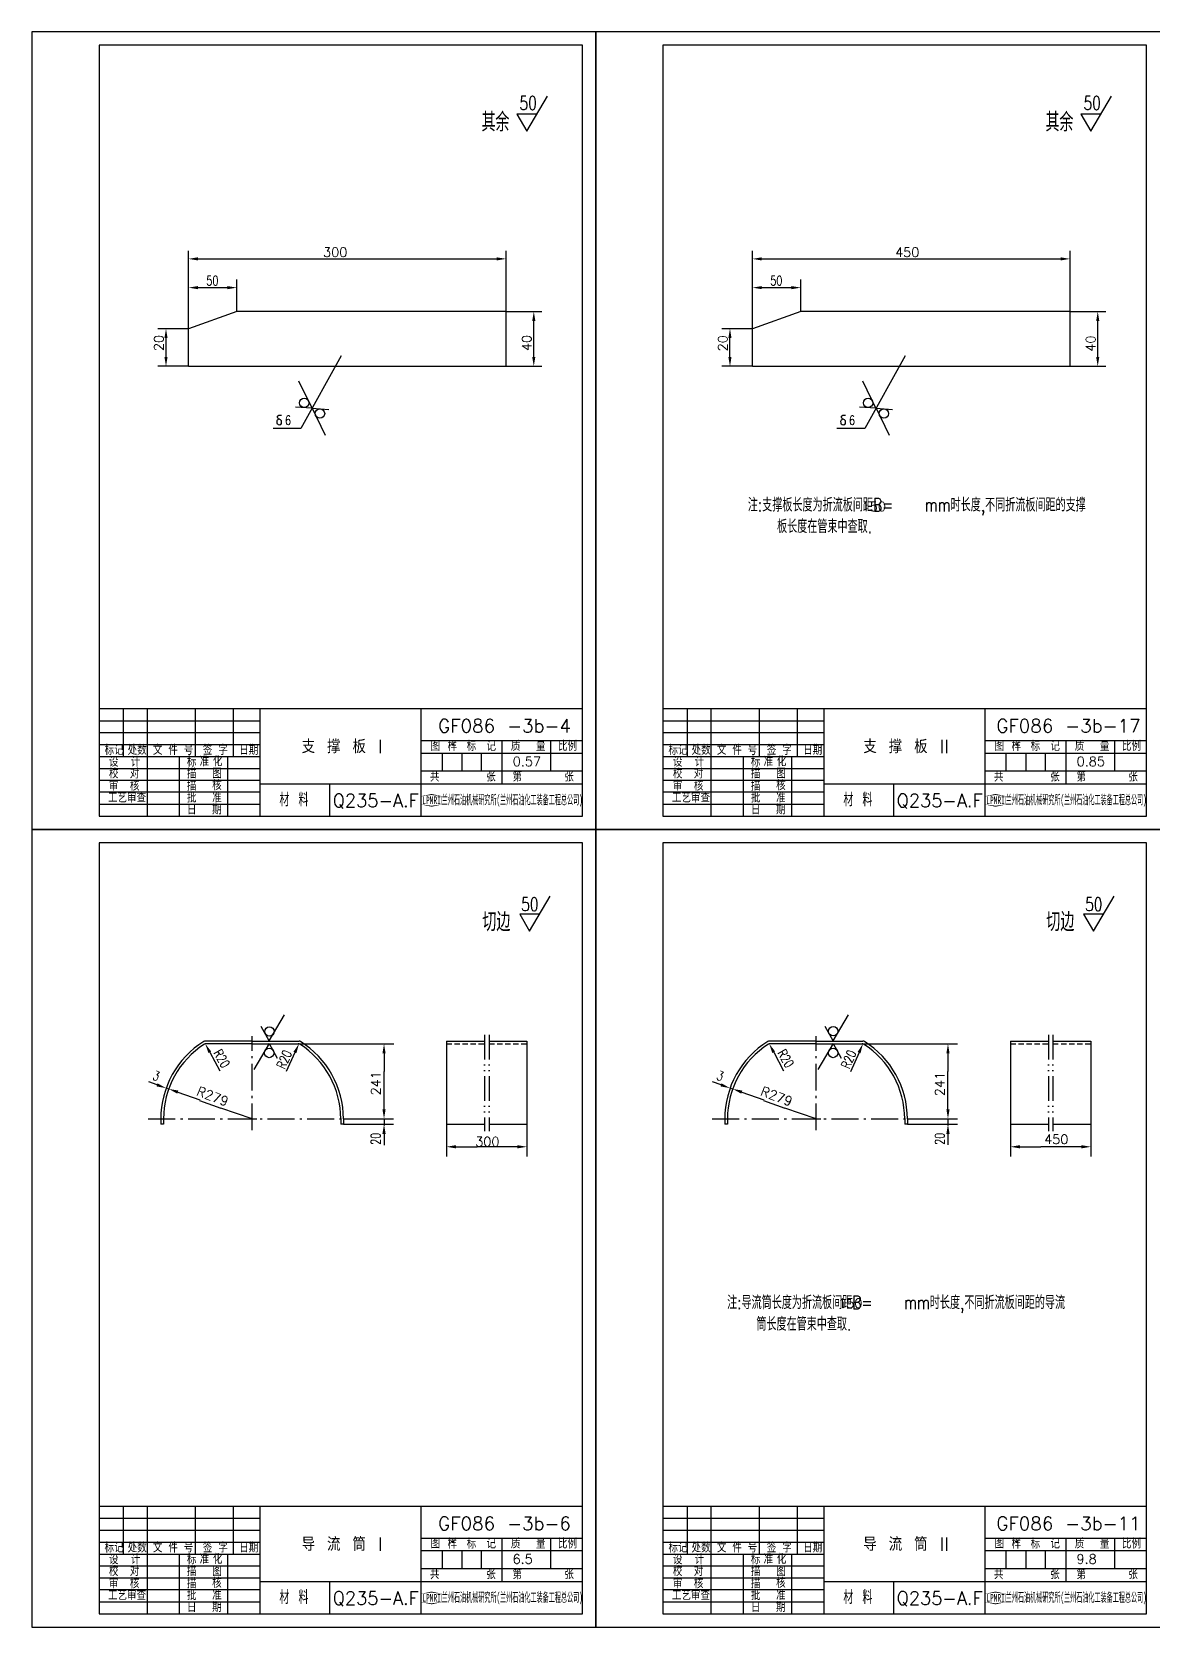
# Model space of a CAD drawing. Extents: x 0 to 840, y 0 to 594.
# Drawn here: x 0 to 418, y 0 to 594 of the extents above; entities that cross this region are included whole.
import ezdxf
from ezdxf.enums import TextEntityAlignment as Align

# ---------------------------------------------------------------- set-up
doc = ezdxf.new("R2010")
doc.units = 0
doc.header["$LTSCALE"] = 8
doc.header["$MEASUREMENT"] = 0
for name, pattern in [('CENTER', [1.85, 1.25, -0.25, 0.1, -0.25]), ('HIDDEN', [0.375, 0.25, -0.125]), ('PHANTOM', [1.902, 1.15, -0.25, 0.001, -0.25, 0.001, -0.25])]:
    doc.linetypes.add(name, pattern=pattern)
doc.layers.get('0').update_dxf_attribs({"linetype": 'CONTINUOUS'})
for name, color, linetype in [('1', 1, 'CONTINUOUS'), ('CC', 3, 'CONTINUOUS'), ('CW', 1, 'CONTINUOUS'), ('DD', 3, 'PHANTOM'), ('HZ', 1, 'CONTINUOUS'), ('X', 3, 'CONTINUOUS'), ('XX', 2, 'HIDDEN'), ('ZX', 1, 'CENTER')]:
    doc.layers.add(name, color=color, linetype=linetype)
doc.styles.add('HZ', font='txt', dxfattribs={"bigfont": 'hztxt'})
doc.styles.add('STANDARD60', font='', dxfattribs={"width": 0.6})
doc.styles.get('STANDARD60').set_extended_font_data('SimSun')

# ---------------------------------------------------------------- blocks, each defined once
blk = doc.blocks.new('DLT1')
for p, q in [((185.32, 259.11), (193.04, 272.15)), ((189.03, 265.44), (181.64, 265.44)), ((181.64, 265.44), (185.32, 259.11)), ((88.4, 218.3), (94.02, 227.94)), ((88.4, 218.3), (85.33, 223.69)), ((82, 218.23), (64.54, 218.23)), ((82, 217.23), (64.82, 217.23)), ((82, 218.23), (99.46, 218.23)), ((82, 217.23), (99.18, 217.23)), ((88.32, 217.27), (82.7, 207.62)), ((88.32, 217.27), (91.39, 211.88)), ((154.35, 218.23), (154.35, 187.23)), ((154.35, 218.23), (168.5, 218.23)), ((170.21, 218.23), (184.35, 218.23)), ((184.35, 218.23), (184.35, 187.23)), ((48, 189.23), (48, 187.23)), ((49, 187.23), (48, 187.23)), ((49, 189.23), (49, 187.23)), ((115, 189.23), (115, 187.23)), ((116, 187.23), (115, 187.23)), ((116, 189.23), (116, 187.23)), ((154.35, 187.23), (168.5, 187.23)), ((170.21, 187.23), (184.35, 187.23))]:
    blk.add_line(p, q)
for centre in [(88.43, 221.78), (88.36, 213.78)]:
    blk.add_circle(centre, 1.75)
for centre, radius, start, end in [((82, 189.23), 34, 121.95275, 180), ((82, 189.23), 33, 122.46174, 180), ((64.54, 217.23), 1, 90, 121.95275), ((64.82, 216.23), 1, 90, 122.46174), ((99.18, 216.23), 1, 57.53826, 90), ((99.46, 217.23), 1, 58.04725, 90), ((82, 189.23), 33, 0, 57.53826), ((82, 189.23), 34, 0, 58.04725)]:
    blk.add_arc(centre, radius, start, end)
at = {"layer": 'CC'}
for p, q in [((66.24, 214.05), (69.92, 207.18)), ((97.95, 213.96), (94.64, 206.86)), ((99.29, 217.23), (134.72, 217.23)), ((131.12, 213.63), (131.12, 206.83)), ((46.6, 201.9), (43.49, 203.01)), ((131.12, 199.63), (131.12, 206.83)), ((49.99, 200.69), (50.94, 200.41)), ((54.34, 199.21), (62.55, 196.34)), ((62.47, 196.06), (70.39, 193.29)), ((131.12, 192.83), (131.12, 199.63)), ((82, 189.23), (70.39, 193.29)), ((82, 187.43), (82, 191.03)), ((82, 187.43), (82, 191.03)), ((82, 187.43), (82, 191.03)), ((82, 187.43), (82, 191.03)), ((82, 187.43), (82, 191.03)), ((82, 187.43), (82, 191.03)), ((82, 187.43), (82, 191.03)), ((80.2, 189.23), (83.8, 189.23)), ((80.2, 189.23), (83.8, 189.23)), ((80.2, 189.23), (83.8, 189.23)), ((80.2, 189.23), (83.8, 189.23)), ((80.2, 189.23), (83.8, 189.23)), ((80.2, 189.23), (83.8, 189.23)), ((80.2, 189.23), (83.8, 189.23)), ((116, 189.23), (134.65, 189.23)), ((116, 187.23), (134.65, 187.23)), ((131.12, 189.23), (131.12, 186.77)), ((154.35, 187.22), (154.35, 175.26)), ((184.35, 187.22), (184.35, 175.26)), ((131.12, 183.63), (131.12, 179.43)), ((157.95, 178.86), (165.75, 178.86)), ((172.95, 178.86), (165.75, 178.86)), ((180.75, 178.86), (172.95, 178.86))]:
    blk.add_line(p, q, dxfattribs=at)
for points in [[(65.71, 213.77), (66.76, 214.34), (64.54, 217.23)], [(98.49, 213.71), (97.4, 214.21), (99.46, 217.23)], [(131.72, 213.63), (130.52, 213.63), (131.12, 217.23)], [(46.8, 202.47), (46.4, 201.34), (49.99, 200.69)], [(54.14, 198.64), (54.54, 199.78), (50.94, 200.4)], [(131.72, 192.83), (130.52, 192.83), (131.12, 189.23)], [(131.72, 183.63), (130.52, 183.63), (131.12, 187.23)], [(157.95, 178.26), (157.95, 179.46), (154.35, 178.86)], [(180.75, 178.26), (180.75, 179.46), (184.35, 178.86)]]:
    blk.add_solid(points, dxfattribs=at)
at = {"layer": 'DD'}
for p, q in [((168.5, 220.56), (168.5, 184.64)), ((170.21, 220.56), (170.21, 184.64))]:
    blk.add_line(p, q, dxfattribs=at)
at = {"layer": 'XX', "linetype": 'HIDDEN'}
for p, q in [((154.35, 217.23), (168.5, 217.23)), ((170.21, 217.23), (184.35, 217.23))]:
    blk.add_line(p, q, dxfattribs=at)
at = {"layer": 'ZX'}
for p, q in [((82, 185), (82, 220)), ((43.34, 189.23), (115.37, 189.23))]:
    blk.add_line(p, q, dxfattribs=at)
at = {"style": 'HZ', "width": 0.75}
blk.add_text('50', height=5, dxfattribs=at).set_placement((185.4, 266.66), align=Align.CENTER)
at = {"layer": 'CW', "style": 'HZ', "width": 0.75}
for s, rotation, p in [('R20', 299.5559, (67.48, 213.81)), ('R20', 66.11938, (94.15, 207.52)), ('3', 340.17779, (44.69, 203.98)), ('20', 90, (129.75, 179.57))]:
    blk.add_text(s, height=3.5, rotation=rotation, dxfattribs=at).set_placement(p)
at = {"layer": 'HZ', "linetype": 'Continuous', "style": 'HZ', "width": 0.75}
blk.add_text('切边', height=7, dxfattribs=at).set_placement((172.96, 259.11), align=Align.CENTER)
blk = doc.blocks.new('ZCB1')
for p, q in [((184.3, 260.02), (192.03, 273.06)), ((188.01, 266.35), (180.62, 266.35)), ((180.62, 266.35), (184.3, 260.02)), ((76.3, 192.89), (58.29, 186.42)), ((176.6, 192.89), (76.3, 192.89)), ((176.6, 172.47), (176.6, 192.89)), ((58.29, 172.47), (58.29, 186.42)), ((58.29, 172.47), (176.6, 172.47)), ((104.31, 156.88), (99.41, 166.91)), ((104.31, 156.88), (98.12, 157.31)), ((104.33, 156.85), (109.23, 146.82)), ((104.33, 156.85), (110.52, 156.41))]:
    blk.add_line(p, q)
for centre in [(101.39, 158.85), (107.27, 154.88)]:
    blk.add_circle(centre, 1.75)
at = {"layer": 'CC'}
for p, q in [((58.29, 204.84), (58.29, 215.48)), ((176.6, 192.96), (176.6, 215.48)), ((61.79, 212.48), (173.94, 212.48)), ((58.29, 186.48), (58.29, 204.77)), ((76.3, 192.96), (76.3, 204.77)), ((61.79, 201.77), (73.65, 201.77)), ((176.66, 192.89), (189.89, 192.89)), ((186.89, 175.97), (186.89, 190.22)), ((58.22, 186.48), (46.94, 186.48)), ((49.94, 175.7), (49.94, 183.46)), ((58.22, 172.47), (46.94, 172.47)), ((176.66, 172.47), (189.89, 172.47))]:
    blk.add_line(p, q, dxfattribs=at)
for points in [[(61.79, 211.9), (61.79, 213.06), (58.29, 212.48)], [(173.1, 211.9), (173.1, 213.06), (176.6, 212.48)], [(61.79, 201.19), (61.79, 202.36), (58.29, 201.77)], [(72.8, 201.19), (72.8, 202.36), (76.3, 201.77)], [(187.47, 189.39), (186.3, 189.39), (186.89, 192.89)], [(50.52, 183.01), (49.35, 183.01), (49.94, 186.51)], [(50.52, 175.95), (49.35, 175.95), (49.94, 172.45)], [(187.47, 175.97), (186.3, 175.97), (186.89, 172.47)]]:
    blk.add_solid(points, dxfattribs=at)
at = {"layer": 'CW'}
for p, q in [((91.25, 152.17), (91.16, 151.93)), ((91.16, 151.93), (91.2, 151.4)), ((91.2, 151.4), (91.23, 151.23)), ((91.23, 151.23), (91.4, 151.01)), ((91.37, 152.39), (91.25, 152.17)), ((91.6, 152.58), (91.37, 152.39)), ((91.4, 151.01), (91.66, 150.84)), ((91.48, 153.52), (91.49, 153.88)), ((91.6, 153.2), (91.48, 153.52)), ((91.49, 153.88), (91.62, 154.07)), ((91.83, 152.97), (91.6, 153.2)), ((91.75, 152.73), (91.6, 152.58)), ((91.62, 154.07), (91.91, 154.26)), ((91.66, 150.84), (92.04, 150.72)), ((92.09, 152.82), (91.75, 152.73)), ((92.15, 152.8), (91.83, 152.97)), ((91.91, 154.26), (92.15, 154.29)), ((92.04, 150.72), (92.41, 150.75)), ((92.15, 154.29), (92.98, 154.29)), ((92.37, 152.7), (92.15, 152.8)), ((92.55, 152.58), (92.37, 152.7)), ((92.41, 150.75), (92.71, 150.87)), ((92.75, 152.41), (92.55, 152.58)), ((92.71, 150.87), (92.93, 151.14)), ((92.93, 152.17), (92.75, 152.41)), ((92.95, 151.84), (92.93, 152.17)), ((92.93, 151.14), (92.95, 151.84))]:
    blk.add_line(p, q, dxfattribs=at)
at = {"layer": 'X'}
for p, q in [((115.19, 176.37), (100.12, 149.33)), ((100.12, 149.33), (89.78, 149.33))]:
    blk.add_line(p, q, dxfattribs=at)
at = {"style": 'HZ', "width": 0.75}
blk.add_text('50', height=5, dxfattribs=at).set_placement((184.78, 268.02), align=Align.CENTER)
at = {"layer": 'CW', "style": 'HZ', "width": 0.75}
for s, height, p in [('其', 7, (170.05, 259.92)), ('余', 7, (175.21, 259.92)), ('50', 3.5, (67.23, 202.61))]:
    blk.add_text(s, height=height, dxfattribs=at).set_placement(p, align=Align.CENTER)
at = {"layer": 'HZ', "style": 'HZ', "width": 0.75}
blk.add_text('6', height=3.5, dxfattribs=at).set_placement((94.27, 150.64))
blk = doc.blocks.new('ZCB2')
for p, q in [((184.3, 260.02), (192.03, 273.06)), ((188.01, 266.35), (180.62, 266.35)), ((180.62, 266.35), (184.3, 260.02)), ((76.3, 192.89), (58.29, 186.42)), ((176.6, 192.89), (76.3, 192.89)), ((176.6, 172.47), (176.6, 192.89)), ((58.29, 172.47), (58.29, 186.42)), ((58.29, 172.47), (176.6, 172.47)), ((104.31, 156.88), (99.41, 166.91)), ((104.31, 156.88), (98.12, 157.31)), ((104.33, 156.85), (109.23, 146.82)), ((104.33, 156.85), (110.52, 156.41))]:
    blk.add_line(p, q)
for centre in [(101.39, 158.85), (107.27, 154.88)]:
    blk.add_circle(centre, 1.75)
at = {"layer": 'CC'}
for p, q in [((58.29, 204.84), (58.29, 215.48)), ((176.6, 192.96), (176.6, 215.48)), ((61.79, 212.48), (173.94, 212.48)), ((58.29, 186.48), (58.29, 204.77)), ((76.3, 192.96), (76.3, 204.77)), ((61.79, 201.77), (73.65, 201.77)), ((176.66, 192.89), (189.89, 192.89)), ((186.89, 175.97), (186.89, 190.22)), ((58.22, 186.48), (46.94, 186.48)), ((49.94, 175.7), (49.94, 183.46)), ((58.22, 172.47), (46.94, 172.47)), ((176.66, 172.47), (189.89, 172.47))]:
    blk.add_line(p, q, dxfattribs=at)
for points in [[(61.79, 211.9), (61.79, 213.06), (58.29, 212.48)], [(173.1, 211.9), (173.1, 213.06), (176.6, 212.48)], [(61.79, 201.19), (61.79, 202.36), (58.29, 201.77)], [(72.8, 201.19), (72.8, 202.36), (76.3, 201.77)], [(187.47, 189.39), (186.3, 189.39), (186.89, 192.89)], [(50.52, 183.01), (49.35, 183.01), (49.94, 186.51)], [(50.52, 175.95), (49.35, 175.95), (49.94, 172.45)], [(187.47, 175.97), (186.3, 175.97), (186.89, 172.47)]]:
    blk.add_solid(points, dxfattribs=at)
at = {"layer": 'CW'}
for p, q in [((91.25, 152.17), (91.16, 151.93)), ((91.16, 151.93), (91.2, 151.4)), ((91.2, 151.4), (91.23, 151.23)), ((91.23, 151.23), (91.4, 151.01)), ((91.37, 152.39), (91.25, 152.17)), ((91.6, 152.58), (91.37, 152.39)), ((91.4, 151.01), (91.66, 150.84)), ((91.48, 153.52), (91.49, 153.88)), ((91.6, 153.2), (91.48, 153.52)), ((91.49, 153.88), (91.62, 154.07)), ((91.83, 152.97), (91.6, 153.2)), ((91.75, 152.73), (91.6, 152.58)), ((91.62, 154.07), (91.91, 154.26)), ((91.66, 150.84), (92.04, 150.72)), ((92.09, 152.82), (91.75, 152.73)), ((92.15, 152.8), (91.83, 152.97)), ((91.91, 154.26), (92.15, 154.29)), ((92.04, 150.72), (92.41, 150.75)), ((92.15, 154.29), (92.98, 154.29)), ((92.37, 152.7), (92.15, 152.8)), ((92.55, 152.58), (92.37, 152.7)), ((92.41, 150.75), (92.71, 150.87)), ((92.75, 152.41), (92.55, 152.58)), ((92.71, 150.87), (92.93, 151.14)), ((92.93, 152.17), (92.75, 152.41)), ((92.95, 151.84), (92.93, 152.17)), ((92.93, 151.14), (92.95, 151.84))]:
    blk.add_line(p, q, dxfattribs=at)
at = {"layer": 'X'}
for p, q in [((115.19, 176.37), (100.12, 149.33)), ((100.12, 149.33), (89.78, 149.33))]:
    blk.add_line(p, q, dxfattribs=at)
at = {"style": 'HZ', "width": 0.75}
blk.add_text('50', height=5, dxfattribs=at).set_placement((184.83, 268.02), align=Align.CENTER)
at = {"layer": 'CW', "style": 'HZ', "width": 0.75}
for s, height, p in [('其', 7, (170.05, 259.92)), ('余', 7, (175.21, 259.92)), ('50', 3.5, (67.23, 202.61))]:
    blk.add_text(s, height=height, dxfattribs=at).set_placement(p, align=Align.CENTER)
at = {"layer": 'HZ', "style": 'HZ', "width": 0.75}
for s, height, p in [('6', 3.5, (94.27, 150.64)), ('注:支撑板长度为折流板间距B=   mm时长度,不同折流板间距的支撑', 5, (56.58, 118.39)), ('   板长度在管束中查取.', 5, (56.58, 110.39))]:
    blk.add_text(s, height=height, dxfattribs=at).set_placement(p)
blk = doc.blocks.new('DLT2')
for p, q in [((185.32, 259.11), (193.04, 272.15)), ((189.03, 265.44), (181.64, 265.44)), ((181.64, 265.44), (185.32, 259.11)), ((88.4, 218.3), (94.02, 227.94)), ((88.4, 218.3), (85.33, 223.69)), ((82, 218.23), (64.54, 218.23)), ((82, 217.23), (64.82, 217.23)), ((82, 218.23), (99.46, 218.23)), ((82, 217.23), (99.18, 217.23)), ((88.32, 217.27), (82.7, 207.62)), ((88.32, 217.27), (91.39, 211.88)), ((154.35, 218.23), (154.35, 187.23)), ((154.35, 218.23), (168.5, 218.23)), ((170.21, 218.23), (184.35, 218.23)), ((184.35, 218.23), (184.35, 187.23)), ((48, 189.23), (48, 187.23)), ((49, 187.23), (48, 187.23)), ((49, 189.23), (49, 187.23)), ((115, 189.23), (115, 187.23)), ((116, 187.23), (115, 187.23)), ((116, 189.23), (116, 187.23)), ((154.35, 187.23), (168.5, 187.23)), ((170.21, 187.23), (184.35, 187.23))]:
    blk.add_line(p, q)
for centre in [(88.39, 221.87), (88.36, 213.78)]:
    blk.add_circle(centre, 1.75)
for centre, radius, start, end in [((82, 189.23), 34, 121.95275, 180), ((82, 189.23), 33, 122.46174, 180), ((64.54, 217.23), 1, 90, 121.95275), ((64.82, 216.23), 1, 90, 122.46174), ((99.18, 216.23), 1, 57.53826, 90), ((99.46, 217.23), 1, 58.04725, 90), ((82, 189.23), 33, 0, 57.53826), ((82, 189.23), 34, 0, 58.04725)]:
    blk.add_arc(centre, radius, start, end)
at = {"layer": 'CC'}
for p, q in [((66.24, 214.05), (69.92, 207.18)), ((98.01, 213.93), (94.85, 206.76)), ((99.29, 217.23), (134.72, 217.23)), ((131.12, 213.63), (131.12, 206.83)), ((46.6, 201.9), (43.49, 203.01)), ((131.12, 199.63), (131.12, 206.83)), ((49.99, 200.69), (50.94, 200.41)), ((54.34, 199.21), (62.55, 196.34)), ((62.47, 196.06), (70.39, 193.29)), ((131.12, 192.83), (131.12, 199.63)), ((82, 189.23), (70.39, 193.29)), ((82, 187.43), (82, 191.03)), ((82, 187.43), (82, 191.03)), ((82, 187.43), (82, 191.03)), ((82, 187.43), (82, 191.03)), ((82, 187.43), (82, 191.03)), ((82, 187.43), (82, 191.03)), ((82, 187.43), (82, 191.03)), ((80.2, 189.23), (83.8, 189.23)), ((80.2, 189.23), (83.8, 189.23)), ((80.2, 189.23), (83.8, 189.23)), ((80.2, 189.23), (83.8, 189.23)), ((80.2, 189.23), (83.8, 189.23)), ((80.2, 189.23), (83.8, 189.23)), ((80.2, 189.23), (83.8, 189.23)), ((116, 189.23), (134.65, 189.23)), ((116, 187.23), (134.65, 187.23)), ((131.12, 189.23), (131.12, 186.77)), ((154.35, 187.22), (154.35, 175.26)), ((184.35, 187.22), (184.35, 175.26)), ((131.12, 183.63), (131.12, 179.55)), ((157.95, 178.86), (165.75, 178.86)), ((172.95, 178.86), (165.75, 178.86)), ((180.75, 178.86), (172.95, 178.86))]:
    blk.add_line(p, q, dxfattribs=at)
for points in [[(65.71, 213.77), (66.76, 214.34), (64.54, 217.23)], [(98.56, 213.69), (97.46, 214.17), (99.46, 217.23)], [(131.72, 213.63), (130.52, 213.63), (131.12, 217.23)], [(46.8, 202.47), (46.4, 201.34), (49.99, 200.69)], [(54.14, 198.64), (54.54, 199.78), (50.94, 200.4)], [(131.72, 192.83), (130.52, 192.83), (131.12, 189.23)], [(131.72, 183.63), (130.52, 183.63), (131.12, 187.23)], [(157.95, 178.26), (157.95, 179.46), (154.35, 178.86)], [(180.75, 178.26), (180.75, 179.46), (184.35, 178.86)]]:
    blk.add_solid(points, dxfattribs=at)
at = {"layer": 'DD'}
for p, q in [((168.5, 220.56), (168.5, 184.64)), ((170.21, 220.56), (170.21, 184.64))]:
    blk.add_line(p, q, dxfattribs=at)
at = {"layer": 'XX', "linetype": 'HIDDEN'}
for p, q in [((154.35, 217.23), (168.5, 217.23)), ((170.21, 217.23), (184.35, 217.23))]:
    blk.add_line(p, q, dxfattribs=at)
at = {"layer": 'ZX'}
for p, q in [((82, 185), (82, 220)), ((43.34, 189.23), (115.37, 189.23))]:
    blk.add_line(p, q, dxfattribs=at)
at = {"style": 'HZ', "width": 0.75}
blk.add_text('50', height=5, dxfattribs=at).set_placement((185.4, 266.66), align=Align.CENTER)
at = {"layer": 'CW', "style": 'HZ', "width": 0.75}
for s, rotation, p in [('R20', 300.11711, (67.48, 213.83)), ('R20', 67.25629, (94.44, 207.57)), ('3', 340.17779, (44.69, 203.98)), ('20', 90, (129.79, 179.57))]:
    blk.add_text(s, height=3.5, rotation=rotation, dxfattribs=at).set_placement(p)
at = {"layer": 'HZ', "linetype": 'Continuous', "style": 'HZ', "width": 0.75}
blk.add_text('切边', height=7, dxfattribs=at).set_placement((172.96, 259.11), align=Align.CENTER)
at = {"layer": 'HZ', "style": 'HZ', "width": 0.75}
for s, p in [('注:导流筒长度为折流板间距B=   mm时长度,不同折流板间距的导流', (48.87, 118.39)), ('   筒长度在管束中查取.', (48.87, 110.39))]:
    blk.add_text(s, height=5, dxfattribs=at).set_placement(p)
blk = doc.blocks.new('new block')
for points in [[(152.51, 9.49, 0.0784, 0.0784, 0), (152.51, 12.6, 0.0784, 0.369, 0), (148.83, 13.22, 0.369, 0.0784, 0), (145.14, 12.6, 0.0784, 0.0784, 0), (145.14, 9.49, 0.0784, 0.0784, 0)], [(152.51, 9.96, 0.0784, 0.0784, 0), (152.51, 9.49, 0.0784, 0.369, 0), (148.83, 8.86, 0.369, 0.0784, 0), (145.14, 9.49, 0.0784, 0.0784, 0), (145.14, 9.96, 0.0784, 0.0784, 0)]]:
    blk.add_lwpolyline(points, format="xyseb")
at = {"style": 'STANDARD60', "width": 0.458772}
blk.add_text('兰州石油机械研究所(兰州石油化工装备工程总公司)', height=3.5, dxfattribs=at).set_placement((152.6, 9.58), (205.12, 9.58), align=Align.FIT)
at = {"insert": (148.84, 12.5), "char_height": 2.835, "width": 2.835, "attachment_point": 2, "style": 'STANDARD60'}
blk.add_mtext('LPMRI', dxfattribs=at)

msp = doc.modelspace()

# ---------------------------------------------------------------- linework, layer by layer
for p, q in [((205, 589), (25, 589)), ((25, 589), (25, 302)), ((205, 302), (205, 589)), ((415, 589), (235, 589)), ((235, 589), (235, 302)), ((415, 302), (415, 589)), ((25, 342), (205, 342)), ((33.98, 342.04), (33.98, 324.25)), ((43, 302), (43, 342.04)), ((60.94, 324.25), (60.94, 342.04)), ((75.05, 324.25), (75.05, 342.04)), ((85, 302), (85, 342)), ((145, 302), (145, 342)), ((235, 342), (415, 342)), ((243.98, 342.04), (243.98, 324.25)), ((253, 302), (253, 342.04)), ((270.94, 324.25), (270.94, 342.04)), ((285.05, 324.25), (285.05, 342.04)), ((295, 302), (295, 342)), ((355, 302), (355, 342)), ((25, 328.64), (85.06, 328.64)), ((145.02, 330.09), (205, 330.09)), ((175.01, 330.09), (175.01, 313.9)), ((235, 328.64), (295.06, 328.64)), ((355.02, 330.09), (415, 330.09)), ((385.01, 330.09), (385.01, 313.9)), ((25, 324.2), (85.06, 324.2)), ((55, 302), (55, 324.25)), ((73, 302), (73, 324.25)), ((235, 324.2), (295.06, 324.2)), ((265, 302), (265, 324.25)), ((283, 302), (283, 324.25)), ((145.02, 318.85), (205, 318.85)), ((355.02, 318.85), (415, 318.85)), ((85, 314), (205, 314)), ((111, 302.13), (111, 314)), ((295, 314), (415, 314)), ((321, 302.13), (321, 314)), ((25, 302), (205, 302)), ((235, 302), (415, 302)), ((205, 292), (25, 292)), ((25, 292), (25, 5)), ((205, 5), (205, 292)), ((415, 292), (235, 292)), ((235, 292), (235, 5)), ((415, 5), (415, 292)), ((25, 45), (205, 45)), ((33.98, 45.04), (33.98, 27.25)), ((43, 5), (43, 45.04)), ((60.94, 27.25), (60.94, 45.04)), ((75.05, 27.25), (75.05, 45.04)), ((85, 5), (85, 45)), ((145, 5), (145, 45)), ((235, 45), (415, 45)), ((243.98, 45.04), (243.98, 27.25)), ((253, 5), (253, 45.04)), ((270.94, 27.25), (270.94, 45.04)), ((285.05, 27.25), (285.05, 45.04)), ((295, 5), (295, 45)), ((355, 5), (355, 45)), ((25, 31.64), (85.06, 31.64)), ((145.02, 33.09), (205, 33.09)), ((175.01, 33.09), (175.01, 16.9)), ((235, 31.64), (295.06, 31.64)), ((355.02, 33.09), (415, 33.09)), ((385.01, 33.09), (385.01, 16.9)), ((25, 27.2), (85.06, 27.2)), ((55, 5), (55, 27.25)), ((73, 5), (73, 27.25)), ((235, 27.2), (295.06, 27.2)), ((265, 5), (265, 27.25)), ((283, 5), (283, 27.25)), ((145.02, 21.85), (205, 21.85)), ((355.02, 21.85), (415, 21.85)), ((85, 17), (205, 17)), ((111, 5.13), (111, 17)), ((295, 17), (415, 17)), ((321, 5.13), (321, 17)), ((25, 5), (205, 5)), ((235, 5), (415, 5))]:
    msp.add_line(p, q)
at = {"layer": '1'}
for p, q in [((25, 337.52), (85.06, 337.52)), ((25, 333.08), (85.06, 333.08)), ((235, 337.52), (295.06, 337.52)), ((235, 333.08), (295.06, 333.08)), ((156.08, 328.87), (157.07, 328.87)), ((193.1, 330.09), (193.1, 318.85)), ((366.08, 328.87), (367.07, 328.87)), ((403.1, 330.09), (403.1, 318.85)), ((145.02, 325.46), (205, 325.46)), ((152.71, 325.46), (152.71, 318.85)), ((160.14, 325.46), (160.14, 318.85)), ((167.33, 325.46), (167.33, 318.85)), ((355.02, 325.46), (415, 325.46)), ((362.71, 325.46), (362.71, 318.85)), ((370.14, 325.46), (370.14, 318.85)), ((377.33, 325.46), (377.33, 318.85)), ((25, 319.76), (85.06, 319.76)), ((25, 315.32), (85.06, 315.32)), ((235, 319.76), (295.06, 319.76)), ((235, 315.32), (295.06, 315.32)), ((85.06, 310.88), (25, 310.88)), ((295.06, 310.88), (235, 310.88)), ((25, 306.44), (85.06, 306.44)), ((235, 306.44), (295.06, 306.44)), ((25, 40.52), (85.06, 40.52)), ((25, 36.08), (85.06, 36.08)), ((235, 40.52), (295.06, 40.52)), ((235, 36.08), (295.06, 36.08)), ((156.08, 31.87), (157.07, 31.87)), ((193.1, 33.09), (193.1, 21.85)), ((366.08, 31.87), (367.07, 31.87)), ((403.1, 33.09), (403.1, 21.85)), ((145.02, 28.46), (205, 28.46)), ((152.71, 28.46), (152.71, 21.85)), ((160.14, 28.46), (160.14, 21.85)), ((167.33, 28.46), (167.33, 21.85)), ((355.02, 28.46), (415, 28.46)), ((362.71, 28.46), (362.71, 21.85)), ((370.14, 28.46), (370.14, 21.85)), ((377.33, 28.46), (377.33, 21.85)), ((25, 22.76), (85.06, 22.76)), ((25, 18.32), (85.06, 18.32)), ((235, 22.76), (295.06, 22.76)), ((235, 18.32), (295.06, 18.32)), ((85.06, 13.88), (25, 13.88)), ((295.06, 13.88), (235, 13.88)), ((25, 9.44), (85.06, 9.44)), ((235, 9.44), (295.06, 9.44))]:
    msp.add_line(p, q, dxfattribs=at)
at = {"layer": 'X'}
for p, q in [((210, 594), (0, 594)), ((0, 594), (0, 297)), ((420, 594), (210, 594)), ((210, 594), (210, 297)), ((210, 297), (210, 594)), ((210, 297), (0, 297)), ((0, 297), (0, 0)), ((0, 297), (210, 297)), ((210, 0), (210, 297)), ((420, 297), (210, 297)), ((210, 297), (210, 0)), ((210, 297), (420, 297)), ((0, 0), (210, 0)), ((210, 0), (420, 0))]:
    msp.add_line(p, q, dxfattribs=at)

# ---------------------------------------------------------------- block references
for name, p in [('ZCB1', (0, 297)), ('ZCB2', (210, 297)), ('new block', (0, 296.81)), ('new block', (210, 296.81)), ('DLT1', (0, 0)), ('DLT2', (210, 0)), ('new block', (0, -0.19)), ('new block', (210, -0.19))]:
    msp.add_blockref(name, p)

# ---------------------------------------------------------------- texts
at = {"layer": 'CC', "style": 'HZ'}
for s, p in [('300 ', (114.5, 510.2)), ('450 ', (327.5, 510.2)), ('150', (313.5, 415.5)), ('300', (169.6, 179)), (' 450', (379.9, 179.9)), ('150', (304.75, 118.83))]:
    msp.add_text(s, height=3.5, dxfattribs=at).set_placement(p, align=Align.CENTER)
for s, rotation, p in [(' 20', 90, (49, 476.6)), ('40 ', 90, (186, 479.7)), (' 20', 90, (259, 476.5)), ('40 ', 90, (396, 479.5)), ('241', 90, (129.8, 202.5)), ('241', 90, (339.8, 202.2)), ('R279', 339, (66.7, 196)), ('R279', 339, (276.7, 196))]:
    msp.add_text(s, height=3.5, rotation=rotation, dxfattribs=at).set_placement(p, align=Align.CENTER)
at = {"layer": 'CW', "style": 'HZ', "width": 0.75}
for s, height, p in [('标记', 3.5, (27.05, 324.8)), ('处数', 3.5, (35.65, 324.8)), ('文', 3.5, (45.08, 324.8)), ('件', 3.5, (50.82, 324.8)), ('号', 3.5, (56.55, 324.8)), ('签', 3.5, (63.69, 324.8)), ('字', 3.5, (69.43, 324.8)), ('日期', 3.5, (77.2, 324.8)), ('图', 3.5, (148.49, 326.31)), ('样', 3.5, (154.78, 326.23)), ('标', 3.5, (161.9, 326.27)), ('记', 3.5, (169.27, 326.28)), ('质', 3.5, (178.35, 326.3)), ('量', 3.5, (187.72, 326.28)), ('比例', 3.5, (195.92, 326.28)), ('标记', 3.5, (237.05, 324.8)), ('处数', 3.5, (245.65, 324.8)), ('文', 3.5, (255.08, 324.8)), ('件', 3.5, (260.82, 324.8)), ('号', 3.5, (266.55, 324.8)), ('签', 3.5, (273.69, 324.8)), ('字', 3.5, (279.43, 324.8)), ('日期', 3.5, (287.2, 324.8)), ('图', 3.5, (358.49, 326.31)), ('样', 3.5, (364.78, 326.23)), ('标', 3.5, (371.9, 326.27)), ('记', 3.5, (379.27, 326.28)), ('质', 3.5, (388.35, 326.3)), ('量', 3.5, (397.72, 326.28)), ('比例', 3.5, (405.92, 326.28)), ('设', 3.5, (28.69, 320.41)), ('计', 3.5, (36.8, 320.41)), ('标', 3.5, (57.72, 320.41)), ('准', 3.5, (62.47, 320.54)), ('化', 3.5, (67.39, 320.54)), ('设', 3.5, (238.69, 320.41)), ('计', 3.5, (246.8, 320.41)), ('标', 3.5, (267.72, 320.41)), ('准', 3.5, (272.47, 320.54)), ('化', 3.5, (277.39, 320.54)), ('校', 3.5, (28.69, 316.02)), ('审', 3.5, (28.69, 311.46)), ('核', 3.5, (36.47, 311.46)), ('对', 3.5, (36.47, 316.02)), ('描', 3.5, (57.72, 316.02)), ('描', 3.5, (57.72, 311.45)), ('核', 3.5, (67.12, 311.63)), ('图', 3.5, (67.15, 316.02)), ('共', 3.5, (148.24, 314.87)), ('张', 3.5, (169.14, 314.87)), ('第', 3.5, (178.97, 314.87)), ('张', 3.5, (198.27, 314.87)), ('校', 3.5, (238.69, 316.02)), ('审', 3.5, (238.69, 311.46)), ('核', 3.5, (246.47, 311.46)), ('对', 3.5, (246.47, 316.02)), ('描', 3.5, (267.72, 316.02)), ('描', 3.5, (267.72, 311.45)), ('核', 3.5, (277.12, 311.63)), ('图', 3.5, (277.15, 316.02)), ('共', 3.5, (358.24, 314.87)), ('张', 3.5, (379.14, 314.87)), ('第', 3.5, (388.97, 314.87)), ('张', 3.5, (408.27, 314.87)), ('工艺审查', 3.5, (28.34, 307.07)), ('批', 3.5, (57.73, 307.04)), ('准', 3.5, (67.1, 307.06)), ('材 料', 5, (92.16, 305.63)), ('工艺审查', 3.5, (238.34, 307.07)), ('批', 3.5, (267.73, 307.04)), ('准', 3.5, (277.1, 307.06)), ('材 料', 5, (302.16, 305.63)), ('日', 3.5, (57.73, 302.61)), ('期', 3.5, (67.08, 302.65)), ('日', 3.5, (267.73, 302.61)), ('期', 3.5, (277.08, 302.65)), ('标记', 3.5, (27.05, 27.8)), ('处数', 3.5, (35.65, 27.8)), ('文', 3.5, (45.08, 27.8)), ('件', 3.5, (50.82, 27.8)), ('号', 3.5, (56.55, 27.8)), ('签', 3.5, (63.69, 27.8)), ('字', 3.5, (69.43, 27.8)), ('日期', 3.5, (77.2, 27.8)), ('图', 3.5, (148.49, 29.31)), ('样', 3.5, (154.78, 29.23)), ('标', 3.5, (161.9, 29.27)), ('记', 3.5, (169.27, 29.28)), ('质', 3.5, (178.35, 29.3)), ('量', 3.5, (187.72, 29.28)), ('比例', 3.5, (195.92, 29.28)), ('标记', 3.5, (237.05, 27.8)), ('处数', 3.5, (245.65, 27.8)), ('文', 3.5, (255.08, 27.8)), ('件', 3.5, (260.82, 27.8)), ('号', 3.5, (266.55, 27.8)), ('签', 3.5, (273.69, 27.8)), ('字', 3.5, (279.43, 27.8)), ('日期', 3.5, (287.2, 27.8)), ('图', 3.5, (358.49, 29.31)), ('样', 3.5, (364.78, 29.23)), ('标', 3.5, (371.9, 29.27)), ('记', 3.5, (379.27, 29.28)), ('质', 3.5, (388.35, 29.3)), ('量', 3.5, (397.72, 29.28)), ('比例', 3.5, (405.92, 29.28)), ('设', 3.5, (28.69, 23.41)), ('计', 3.5, (36.8, 23.41)), ('标', 3.5, (57.72, 23.41)), ('准', 3.5, (62.47, 23.54)), ('化', 3.5, (67.39, 23.54)), ('设', 3.5, (238.69, 23.41)), ('计', 3.5, (246.8, 23.41)), ('标', 3.5, (267.72, 23.41)), ('准', 3.5, (272.47, 23.54)), ('化', 3.5, (277.39, 23.54)), ('校', 3.5, (28.69, 19.02)), ('审', 3.5, (28.69, 14.46)), ('核', 3.5, (36.47, 14.46)), ('对', 3.5, (36.47, 19.02)), ('描', 3.5, (57.72, 19.02)), ('描', 3.5, (57.72, 14.45)), ('核', 3.5, (67.12, 14.63)), ('图', 3.5, (67.15, 19.02)), ('共', 3.5, (148.24, 17.87)), ('张', 3.5, (169.14, 17.87)), ('第', 3.5, (178.97, 17.87)), ('张', 3.5, (198.27, 17.87)), ('校', 3.5, (238.69, 19.02)), ('审', 3.5, (238.69, 14.46)), ('核', 3.5, (246.47, 14.46)), ('对', 3.5, (246.47, 19.02)), ('描', 3.5, (267.72, 19.02)), ('描', 3.5, (267.72, 14.45)), ('核', 3.5, (277.12, 14.63)), ('图', 3.5, (277.15, 19.02)), ('共', 3.5, (358.24, 17.87)), ('张', 3.5, (379.14, 17.87)), ('第', 3.5, (388.97, 17.87)), ('张', 3.5, (408.27, 17.87)), ('工艺审查', 3.5, (28.34, 10.07)), ('批', 3.5, (57.73, 10.04)), ('准', 3.5, (67.1, 10.06)), ('材 料', 5, (92.16, 8.63)), ('工艺审查', 3.5, (238.34, 10.07)), ('批', 3.5, (267.73, 10.04)), ('准', 3.5, (277.1, 10.06)), ('材 料', 5, (302.16, 8.63)), ('日', 3.5, (57.73, 5.61)), ('期', 3.5, (67.08, 5.65)), ('日', 3.5, (267.73, 5.61)), ('期', 3.5, (277.08, 5.65))]:
    msp.add_text(s, height=height, dxfattribs=at).set_placement(p)
at = {"layer": 'X', "style": 'HZ'}
for s, height, p in [('GF086 -3b-4', 5, (176, 333.1)), ('GF086 -3b-17', 5, (386, 333.1)), ('支 撑 板 I', 5, (115.5, 325.4)), ('支 撑 板 II', 5, (325.5, 325.4)), ('0.57', 3.5, (184.3, 320.6)), ('0.85', 3.5, (394.3, 320.6)), ('GF086 -3b-6', 5, (176, 36.1)), ('GF086 -3b-11', 5, (386, 36.1)), ('导 流 筒 I', 5, (115.5, 28.4)), ('导 流 筒 II', 5, (325.5, 28.4)), ('6.5 ', 3.5, (184.3, 23.6)), ('9.8 ', 3.5, (394.3, 23.6))]:
    msp.add_text(s, height=height, dxfattribs=at).set_placement(p, align=Align.CENTER)
at = {"layer": 'X', "style": 'HZ', "width": 0.914286}
for p, p2 in [((112, 305.3), (144, 305.3)), ((322, 305.3), (354, 305.3)), ((112, 8.3), (144, 8.3)), ((322, 8.3), (354, 8.3))]:
    msp.add_text('Q235-A.F', height=5, dxfattribs=at).set_placement(p, p2, align=Align.FIT)

doc.saveas('drawing.dxf')
